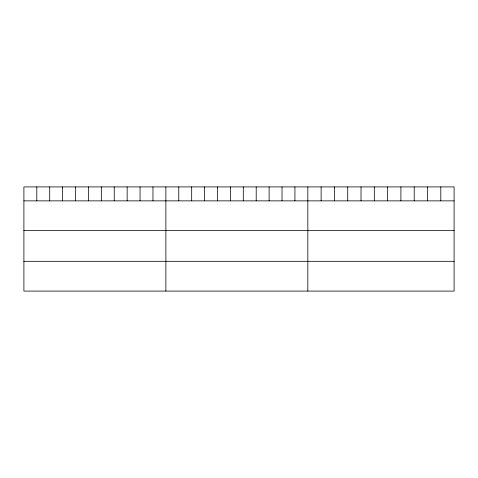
<?xml version="1.0" encoding="UTF-8"?>
<svg xmlns="http://www.w3.org/2000/svg" width="478" height="478" viewBox="0 0 478 478"><rect width="100%" height="100%" fill="white"/><g stroke="black" fill="none" stroke-linecap="round" stroke-linejoin="round"><path stroke-width="0.72" d="M454.1 200.862L454.1 291.09L23.9 291.09L23.9 186.91L454.1 186.91L454.1 200.862L23.9 200.862M23.9 230.635L454.1 230.635M23.9 261.311L454.1 261.311M440.806 186.91L440.806 200.862M427.505 186.91L427.505 200.862M414.211 186.91L414.211 200.862M400.911 186.91L400.911 200.862M387.616 186.91L387.616 200.862M374.316 186.91L374.316 200.862M361.021 186.91L361.021 200.862M347.721 186.91L347.721 200.862M334.427 186.91L334.427 200.862M321.126 186.91L321.126 200.862M307.832 186.91L307.832 291.09M294.926 186.91L294.926 200.862M282.02 186.91L282.02 200.862M269.114 186.91L269.114 200.862M256.208 186.91L256.208 200.862M243.302 186.91L243.302 200.862M230.396 186.91L230.396 200.862M217.49 186.91L217.49 200.862M204.584 186.91L204.584 200.862M191.678 186.91L191.678 200.862M178.772 186.91L178.772 200.862M165.866 186.91L165.866 291.09M152.96 186.91L152.96 200.862M140.054 186.91L140.054 200.862M127.148 186.91L127.148 200.862M114.242 186.91L114.242 200.862M101.336 186.91L101.336 200.862M88.43 186.91L88.43 200.862M75.524 186.91L75.524 200.862M62.618 186.91L62.618 200.862M49.712 186.91L49.712 200.862M36.806 186.91L36.806 200.862"/></g></svg>
